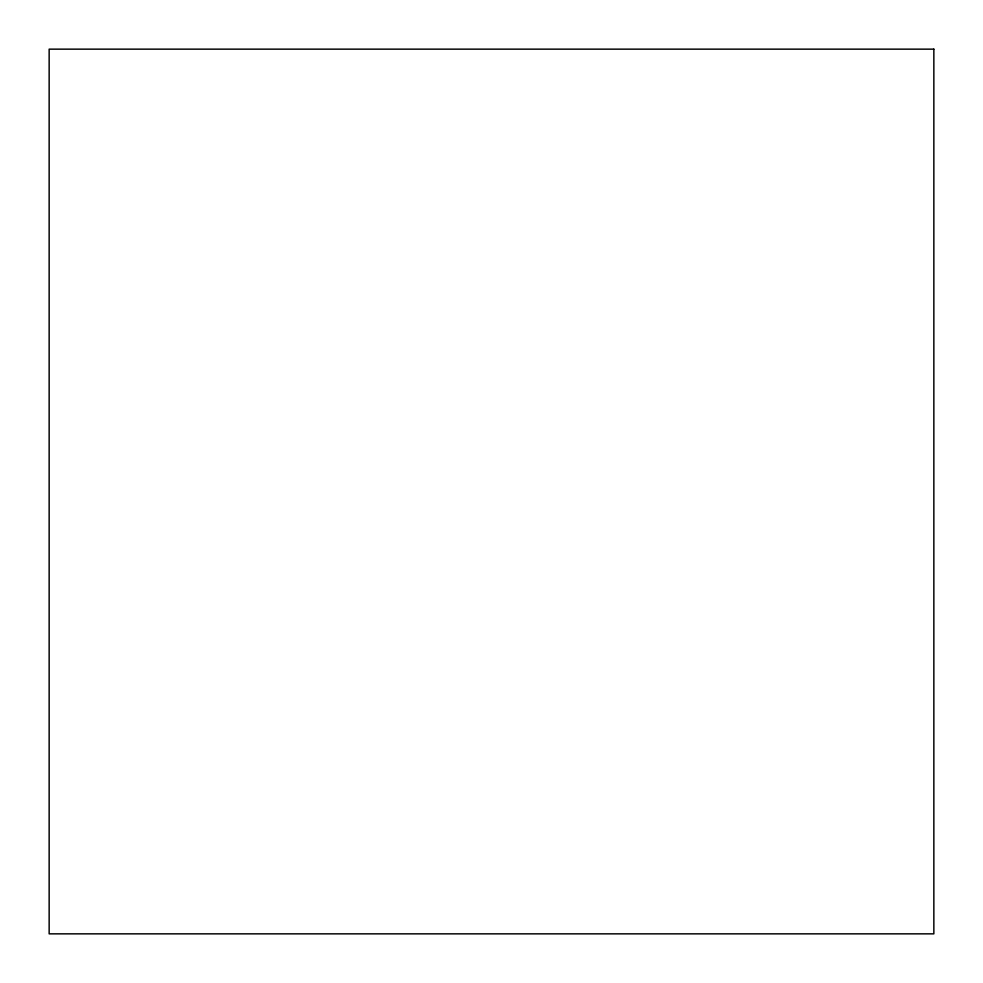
<?xml version="1.0" encoding="UTF-8"?>
<svg xmlns="http://www.w3.org/2000/svg" width="983" height="983" viewBox="0 0 983 983"><rect width="100%" height="100%" fill="white"/><g stroke="black" fill="none" stroke-linecap="round" stroke-linejoin="round"><path stroke-width="1.47" d="M933.85 49.15L49.15 49.15L49.15 933.85L933.85 933.85L933.85 49.15"/></g></svg>
